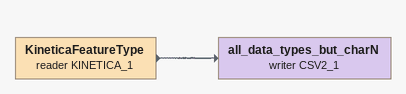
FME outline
KineticaFeatureType (reader KINETICA_1)
    -> all_data_types_but_charN (writer CSV2_1)
all_data_types_but_charN (writer CSV2_1)
